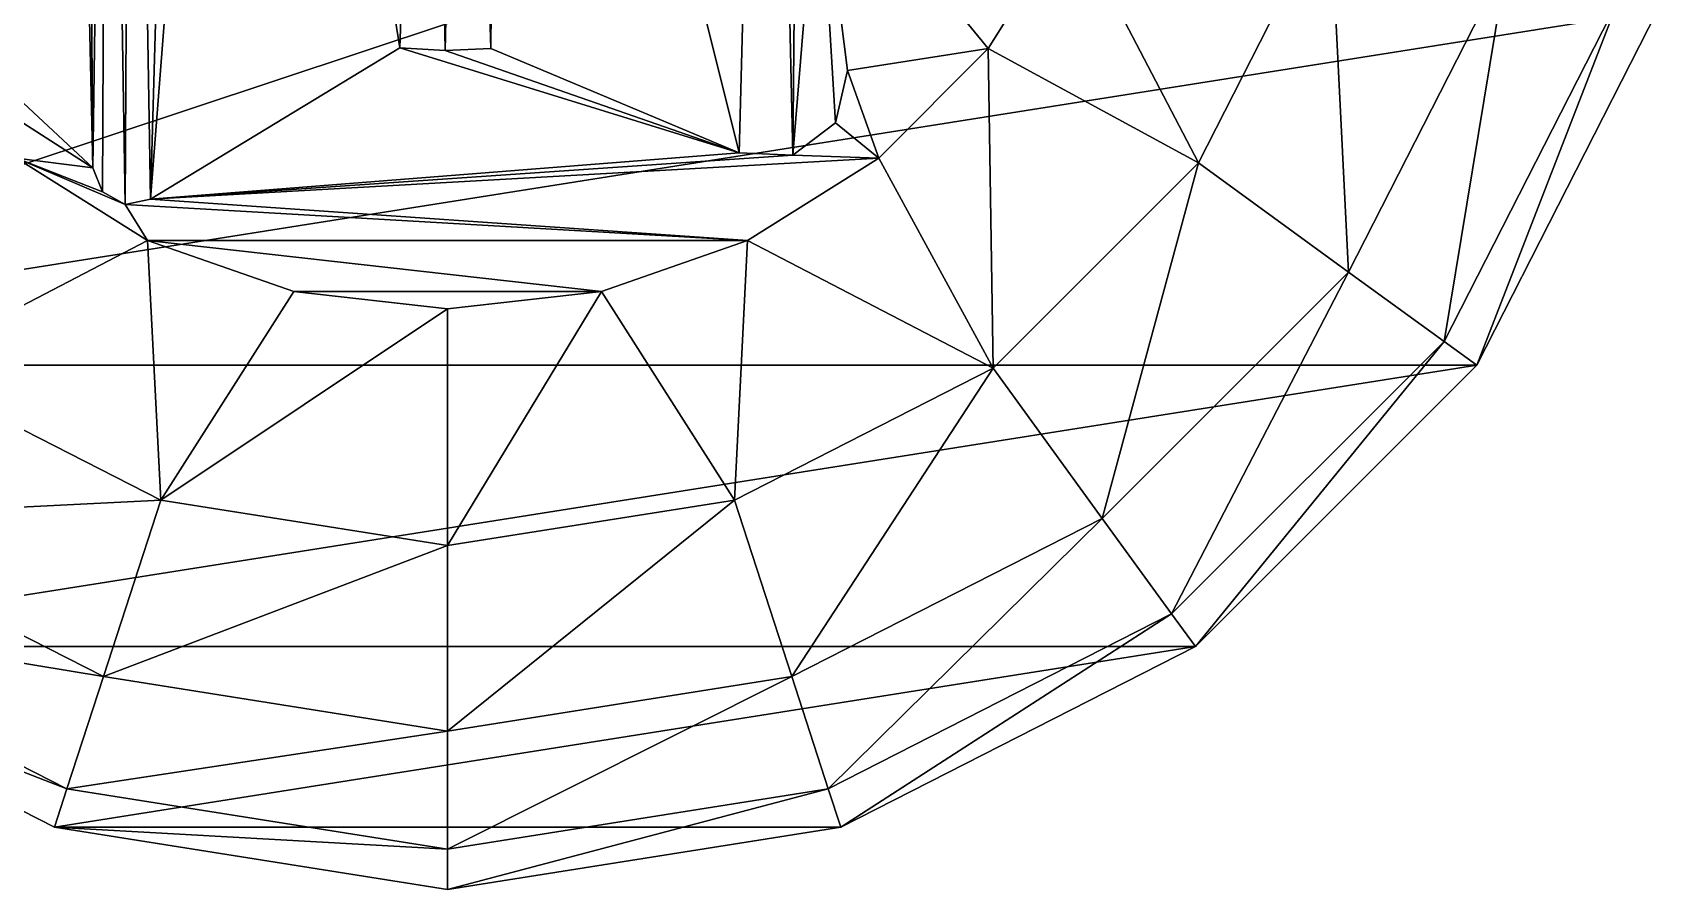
# Model space of a CAD drawing. Extents: x -4.7 to 4.7, y -4.7 to 4.7.
# Drawn here: x -1.53 to 4.47, y -4.7 to -1.53 of the extents above; entities that cross this region are included whole.
import ezdxf

# ---------------------------------------------------------------- set-up
doc = ezdxf.new("R2010")
doc.units = 0

msp = doc.modelspace()

# ---------------------------------------------------------------- linework, layer by layer
for points in [[(-1.167885, 2.044576, -1.687745), (-0.975111, 2.136442, -1.687745), (-1.097288, -2.149637, -1.687745)], [(-0.975111, 2.136442, -1.687745), (-0.768388, 2.082903, -1.687745), (-1.097288, -2.149637, -1.687745)], [(1.184748, 2.0898, -1.687745), (1.313838, 2.104873, -1.687745), (1.275852, -1.987001, -1.687745)], [(1.313838, 2.104873, -1.687745), (1.370324, -0.825961, -1.687745), (1.275852, -1.987001, -1.687745)], [(-1.256508, 1.85029, -1.687745), (-1.167885, 2.044576, -1.687745), (-1.191316, -2.168288, -1.687745)], [(-1.167885, 2.044576, -1.687745), (-1.097288, -2.149637, -1.687745), (-1.191316, -2.168288, -1.687745)], [(-0.768388, 2.082903, -1.687745), (-0.176815, -1.5902, -1.687745), (-1.097288, -2.149637, -1.687745)], [(-0.768388, 2.082903, -1.687745), (-0.0644, 1.598703, -1.687745), (-0.176815, -1.5902, -1.687745)], [(0.187285, 1.589001, -1.687745), (1.184748, 2.0898, -1.687745), (1.077714, -1.97738, -1.687745)], [(1.184748, 2.0898, -1.687745), (1.275852, -1.987001, -1.687745), (1.077714, -1.97738, -1.687745)], [(-1.332798, 0.885239, -1.687745), (-1.256508, 1.85029, -1.687745), (-1.309965, -2.033152, -1.687745)], [(-1.256508, 1.85029, -1.687745), (-1.275049, -2.122427, -1.687745), (-1.309965, -2.033152, -1.687745)], [(-1.256508, 1.85029, -1.687745), (-1.191316, -2.168288, -1.687745), (-1.275049, -2.122427, -1.687745)], [(-0.0644, 1.598703, -1.687745), (-0.008459, -1.599977, -1.687745), (-0.176815, -1.5902, -1.687745)], [(-0.0644, 1.598703, -1.687745), (0.061634, 1.598812, -1.687745), (-0.008459, -1.599977, -1.687745)], [(0.061634, 1.598812, -1.687745), (0.15999, -1.591981, -1.687745), (-0.008459, -1.599977, -1.687745)], [(0.061634, 1.598812, -1.687745), (0.187285, 1.589001, -1.687745), (0.15999, -1.591981, -1.687745)], [(0.187285, 1.589001, -1.687745), (1.077714, -1.97738, -1.687745), (0.15999, -1.591981, -1.687745)], [(-1.332798, 0.885239, -1.687745), (-1.309965, -2.033152, -1.687745), (-1.33592, -0.880521, -1.687745)], [(1.370324, -0.825961, -1.687745), (1.433819, -1.86701, -1.687745), (1.275852, -1.987001, -1.687745)], [(1.370324, -0.825961, -3.187745), (2.301702, -1.10853, -3.187745), (1.99728, -1.593031, -3.187745)], [(1.477701, -1.673553, -3.187745), (1.370324, -0.825961, -3.187745), (1.99728, -1.593031, -3.187745)], [(1.477701, -1.673553, -1.687745), (1.370324, -0.825961, -3.187745), (1.477701, -1.673553, -3.187745)], [(1.370324, -0.825961, -1.687745), (1.370324, -0.825961, -3.187745), (1.477701, -1.673553, -1.687745)], [(1.370324, -0.825961, -1.687745), (1.477701, -1.673553, -1.687745), (1.433819, -1.86701, -1.687745)], [(-1.33592, -0.880521, -3.187745), (-1.309965, -2.033152, -3.187745), (-2.301702, -1.10853, -3.187745)], [(-1.33592, -0.880521, -1.687745), (-1.309965, -2.033152, -3.187745), (-1.33592, -0.880521, -3.187745)], [(-1.309965, -2.033152, -1.687745), (-1.309965, -2.033152, -3.187745), (-1.33592, -0.880521, -1.687745)], [(2.773914, -2.015367, -2.670742), (2.301702, -1.10853, -3.187745), (3.260931, -1.059541, -2.670742)], [(2.773914, -2.015367, -2.670742), (3.260931, -1.059541, -2.670742), (3.328562, -2.418341, -1.920329)], [(3.260931, -1.059541, -2.670742), (3.912959, -1.271397, -1.920329), (3.328562, -2.418341, -1.920329)], [(-1.309965, -2.033152, -3.187745), (-1.99728, -1.593031, -3.187745), (-2.301702, -1.10853, -3.187745)], [(2.773914, -2.015367, -2.670742), (1.99728, -1.593031, -3.187745), (2.301702, -1.10853, -3.187745)], [(3.328562, -2.418341, -1.920329), (3.912959, -1.271397, -1.920329), (3.681652, -2.674877, -1.002365)], [(3.912959, -1.271397, -1.920329), (4.328042, -1.406266, -1.002365), (3.681652, -2.674877, -1.002365)], [(3.681652, -2.674877, -1.002365), (4.328042, -1.406266, -1.002365), (3.80251, -2.762373)], [(4.328042, -1.406266, -1.002365), (4.470017, -1.452198), (3.80251, -2.762373)], [(0, -1.5), (-4.470017, -1.452198), (-3.80251, -2.762373)], [(-3.80251, -2.762373), (3.80251, -2.762373), (4.470017, -1.452198)], [(0, -1.5), (-3.80251, -2.762373), (4.470017, -1.452198)], [(-1.309965, -2.033152, -3.187745), (-1.593031, -1.99728, -3.187745), (-1.99728, -1.593031, -3.187745)], [(-1.097288, -2.149637, -3.187745), (-0.176815, -1.5902, -3.187745), (1.077714, -1.97738, -3.187745)], [(-1.097288, -2.149637, -1.687745), (-0.176815, -1.5902, -3.187745), (-1.097288, -2.149637, -3.187745)], [(-0.176815, -1.5902, -1.687745), (-0.176815, -1.5902, -3.187745), (-1.097288, -2.149637, -1.687745)], [(-0.176815, -1.5902, -3.187745), (-0.008459, -1.599977, -3.187745), (1.077714, -1.97738, -3.187745)], [(-0.008459, -1.599977, -1.687745), (-0.008459, -1.599977, -3.187745), (-0.176815, -1.5902, -3.187745)], [(-0.008459, -1.599977, -1.687745), (-0.176815, -1.5902, -3.187745), (-0.176815, -1.5902, -1.687745)], [(-0.008459, -1.599977, -3.187745), (0.15999, -1.591981, -3.187745), (1.077714, -1.97738, -3.187745)], [(0.15999, -1.591981, -1.687745), (0.15999, -1.591981, -3.187745), (-0.008459, -1.599977, -3.187745)], [(0.15999, -1.591981, -1.687745), (-0.008459, -1.599977, -3.187745), (-0.008459, -1.599977, -1.687745)], [(0.15999, -1.591981, -1.687745), (1.077714, -1.97738, -3.187745), (0.15999, -1.591981, -3.187745)], [(1.077714, -1.97738, -1.687745), (1.077714, -1.97738, -3.187745), (0.15999, -1.591981, -1.687745)], [(1.477701, -1.673553, -3.187745), (1.99728, -1.593031, -3.187745), (1.593031, -1.99728, -3.187745)], [(2.015367, -2.773914, -2.670742), (1.593031, -1.99728, -3.187745), (1.99728, -1.593031, -3.187745)], [(2.015367, -2.773914, -2.670742), (1.99728, -1.593031, -3.187745), (2.773914, -2.015367, -2.670742)], [(1.477701, -1.673553, -1.687745), (1.433836, -1.866906, -3.187745), (1.433819, -1.86701, -1.687745)], [(1.433836, -1.866906, -3.187745), (1.477701, -1.673553, -3.187745), (1.593031, -1.99728, -3.187745)], [(1.477701, -1.673553, -1.687745), (1.477701, -1.673553, -3.187745), (1.433836, -1.866906, -3.187745)], [(1.275747, -1.986989, -3.187745), (1.433836, -1.866906, -3.187745), (1.593031, -1.99728, -3.187745)], [(1.433819, -1.86701, -1.687745), (1.433836, -1.866906, -3.187745), (1.275747, -1.986989, -3.187745)], [(1.433819, -1.86701, -1.687745), (1.275747, -1.986989, -3.187745), (1.275852, -1.987001, -1.687745)], [(-1.097288, -2.149637, -3.187745), (1.077714, -1.97738, -3.187745), (1.275747, -1.986989, -3.187745)], [(1.275852, -1.987001, -1.687745), (1.275747, -1.986989, -3.187745), (1.077714, -1.97738, -3.187745)], [(1.275852, -1.987001, -1.687745), (1.077714, -1.97738, -3.187745), (1.077714, -1.97738, -1.687745)], [(-2.015367, -2.773914, -2.670742), (-1.593031, -1.99728, -3.187745), (-1.10853, -2.301702, -3.187745)], [(-1.191201, -2.168386, -3.187745), (-1.10853, -2.301702, -3.187745), (-1.593031, -1.99728, -3.187745)], [(-1.275193, -2.122382, -3.187745), (-1.191201, -2.168386, -3.187745), (-1.593031, -1.99728, -3.187745)], [(-1.309965, -2.033152, -3.187745), (-1.275193, -2.122382, -3.187745), (-1.593031, -1.99728, -3.187745)], [(-1.275049, -2.122427, -1.687745), (-1.275193, -2.122382, -3.187745), (-1.309965, -2.033152, -3.187745)], [(-1.275049, -2.122427, -1.687745), (-1.309965, -2.033152, -3.187745), (-1.309965, -2.033152, -1.687745)], [(-1.097288, -2.149637, -3.187745), (1.275747, -1.986989, -3.187745), (1.593031, -1.99728, -3.187745)], [(-1.097288, -2.149637, -3.187745), (1.593031, -1.99728, -3.187745), (1.10853, -2.301702, -3.187745)], [(2.015367, -2.773914, -2.670742), (1.10853, -2.301702, -3.187745), (1.593031, -1.99728, -3.187745)], [(2.015367, -2.773914, -2.670742), (2.773914, -2.015367, -2.670742), (2.418341, -3.328562, -1.920329)], [(2.773914, -2.015367, -2.670742), (3.328562, -2.418341, -1.920329), (2.418341, -3.328562, -1.920329)], [(-1.191316, -2.168288, -1.687745), (-1.191201, -2.168386, -3.187745), (-1.275193, -2.122382, -3.187745)], [(-1.191316, -2.168288, -1.687745), (-1.275193, -2.122382, -3.187745), (-1.275049, -2.122427, -1.687745)], [(-1.097288, -2.149637, -1.687745), (-1.191201, -2.168386, -3.187745), (-1.191316, -2.168288, -1.687745)], [(-1.191201, -2.168386, -3.187745), (-1.097288, -2.149637, -3.187745), (1.10853, -2.301702, -3.187745)], [(-1.097288, -2.149637, -1.687745), (-1.097288, -2.149637, -3.187745), (-1.191201, -2.168386, -3.187745)], [(-1.191201, -2.168386, -3.187745), (1.10853, -2.301702, -3.187745), (-1.10853, -2.301702, -3.187745)], [(-2.015367, -2.773914, -2.670742), (-1.10853, -2.301702, -3.187745), (-1.059541, -3.260931, -2.670742)], [(0.568292, -2.490743, -3.187745), (-0.568292, -2.490743, -3.187745), (-1.10853, -2.301702, -3.187745)], [(-1.059541, -3.260931, -2.670742), (-1.10853, -2.301702, -3.187745), (-0.568292, -2.490743, -3.187745)], [(1.10853, -2.301702, -3.187745), (0.568292, -2.490743, -3.187745), (-1.10853, -2.301702, -3.187745)], [(1.059541, -3.260931, -2.670742), (0.568292, -2.490743, -3.187745), (1.10853, -2.301702, -3.187745)], [(1.059541, -3.260931, -2.670742), (1.10853, -2.301702, -3.187745), (2.015367, -2.773914, -2.670742)], [(2.418341, -3.328562, -1.920329), (3.328562, -2.418341, -1.920329), (2.674877, -3.681652, -1.002365)], [(3.328562, -2.418341, -1.920329), (3.681652, -2.674877, -1.002365), (2.674877, -3.681652, -1.002365)], [(-1.059541, -3.260931, -2.670742), (-0.568292, -2.490743, -3.187745), (0, -2.554788, -3.187745)], [(0.568292, -2.490743, -3.187745), (0, -2.554788, -3.187745), (-0.568292, -2.490743, -3.187745)], [(0, -3.428746, -2.670742), (0, -2.554788, -3.187745), (0.568292, -2.490743, -3.187745)], [(0, -3.428746, -2.670742), (0.568292, -2.490743, -3.187745), (1.059541, -3.260931, -2.670742)], [(-1.059541, -3.260931, -2.670742), (0, -2.554788, -3.187745), (0, -3.428746, -2.670742)], [(2.674877, -3.681652, -1.002365), (3.681652, -2.674877, -1.002365), (2.762746, -3.802219)], [(3.681652, -2.674877, -1.002365), (3.80251, -2.762373), (2.762746, -3.802219)], [(-3.80251, -2.762373), (-2.762746, -3.802219), (3.80251, -2.762373)], [(-2.762746, -3.802219), (2.762746, -3.802219), (3.80251, -2.762373)], [(-2.015367, -2.773914, -2.670742), (-1.059541, -3.260931, -2.670742), (-2.418341, -3.328562, -1.920329)], [(1.059541, -3.260931, -2.670742), (2.015367, -2.773914, -2.670742), (1.271397, -3.912959, -1.920329)], [(2.015367, -2.773914, -2.670742), (2.418341, -3.328562, -1.920329), (1.271397, -3.912959, -1.920329)], [(-1.059541, -3.260931, -2.670742), (-1.271397, -3.912959, -1.920329), (-2.418341, -3.328562, -1.920329)], [(-1.059541, -3.260931, -2.670742), (0, -3.428746, -2.670742), (-1.271397, -3.912959, -1.920329)], [(1.059541, -3.260931, -2.670742), (1.271397, -3.912959, -1.920329), (0, -4.114328, -1.920329)], [(0, -3.428746, -2.670742), (1.059541, -3.260931, -2.670742), (0, -4.114328, -1.920329)], [(-2.418341, -3.328562, -1.920329), (-1.271397, -3.912959, -1.920329), (-2.674877, -3.681652, -1.002365)], [(1.271397, -3.912959, -1.920329), (2.418341, -3.328562, -1.920329), (1.406266, -4.328042, -1.002365)], [(2.418341, -3.328562, -1.920329), (2.674877, -3.681652, -1.002365), (1.406266, -4.328042, -1.002365)], [(0, -3.428746, -2.670742), (0, -4.114328, -1.920329), (-1.271397, -3.912959, -1.920329)], [(-2.674877, -3.681652, -1.002365), (-1.406266, -4.328042, -1.002365), (-2.762746, -3.802219)], [(-1.271397, -3.912959, -1.920329), (-1.406266, -4.328042, -1.002365), (-2.674877, -3.681652, -1.002365)], [(1.406266, -4.328042, -1.002365), (2.674877, -3.681652, -1.002365), (1.452484, -4.469878)], [(2.674877, -3.681652, -1.002365), (2.762746, -3.802219), (1.452484, -4.469878)], [(-2.762746, -3.802219), (-1.452484, -4.469878), (2.762746, -3.802219)], [(-1.406266, -4.328042, -1.002365), (-1.452484, -4.469878), (-2.762746, -3.802219)], [(-1.452484, -4.469878), (1.452484, -4.469878), (2.762746, -3.802219)], [(-1.271397, -3.912959, -1.920329), (0, -4.114328, -1.920329), (-1.406266, -4.328042, -1.002365)], [(1.271397, -3.912959, -1.920329), (1.406266, -4.328042, -1.002365), (0, -4.550773, -1.002365)], [(0, -4.114328, -1.920329), (1.271397, -3.912959, -1.920329), (0, -4.550773, -1.002365)], [(0, -4.114328, -1.920329), (0, -4.550773, -1.002365), (-1.406266, -4.328042, -1.002365)], [(-1.406266, -4.328042, -1.002365), (0, -4.550773, -1.002365), (-1.452484, -4.469878)], [(1.406266, -4.328042, -1.002365), (1.452484, -4.469878), (0, -4.699945)], [(0, -4.550773, -1.002365), (1.406266, -4.328042, -1.002365), (0, -4.699945)], [(-1.452484, -4.469878), (0, -4.699945), (1.452484, -4.469878)], [(0, -4.550773, -1.002365), (0, -4.699945), (-1.452484, -4.469878)]]:
    msp.add_3dface(points)

doc.saveas('drawing.dxf')
